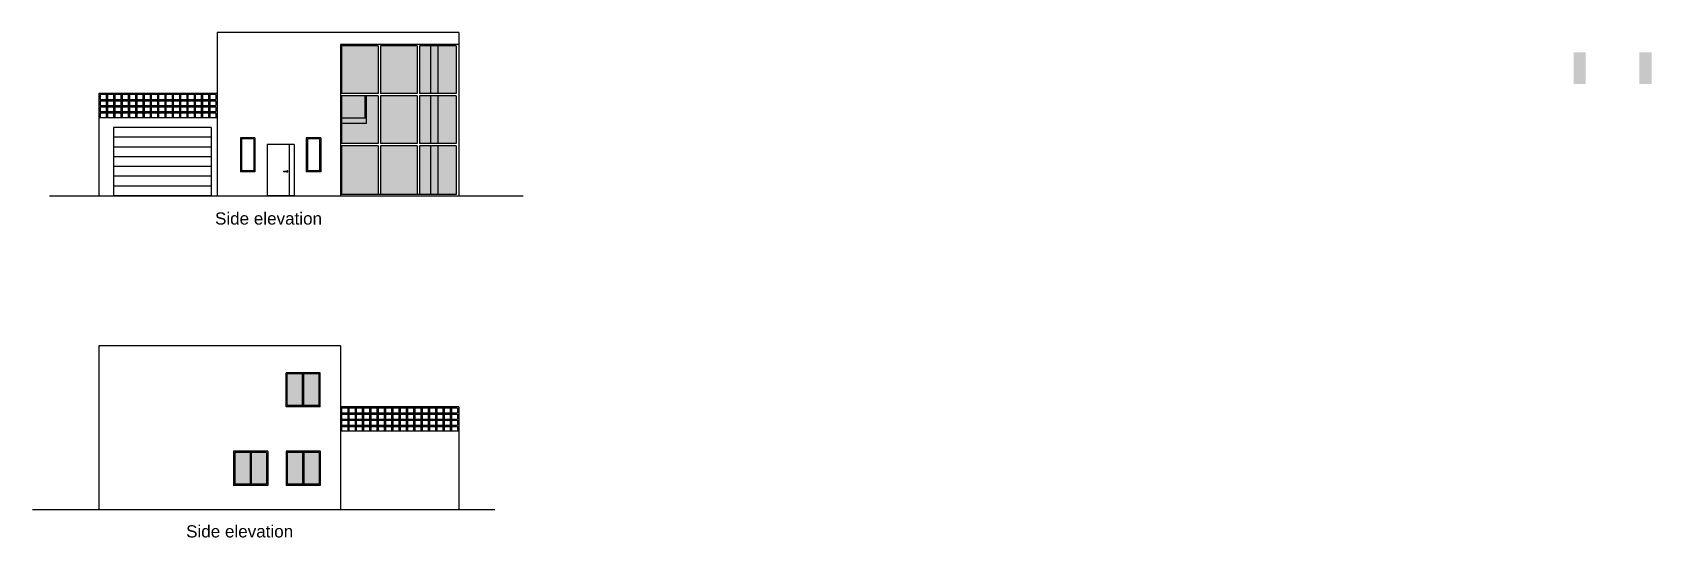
# Model space of a CAD drawing. Header units: millimetres. Extents: x 358 to 15620, y 1675 to 4228.
# Drawn here: x 8982 to 15620, y 1760 to 3831 of the extents above; entities that cross this region are included whole.
import ezdxf

# ---------------------------------------------------------------- set-up
doc = ezdxf.new("R2010")
doc.units = ezdxf.units.MM
doc.linetypes.add('ACAD_ISO02W100', pattern=[15, 12, -3])
for name, color, linetype in [('glass', 4, 'Continuous'), ('infissi', 8, 'Continuous'), ('linee a vista', 5, 'Continuous')]:
    doc.layers.add(name, color=color, linetype=linetype)
doc.styles.get("Standard").update_dxf_attribs({"font": 'arial.ttf'})

msp = doc.modelspace()

# ---------------------------------------------------------------- hatches: boundary and pattern name
at = {"layer": 'glass', "transparency": 33554470}
h = msp.add_hatch(color=256, dxfattribs=at)
h.dxf.hatch_style = 1
h.paths.add_polyline_path([(9874.6, 2108.7), (9812.1, 2108.7), (9812.1, 1978.7), (9874.6, 1978.7)])
h.paths.add_polyline_path([(9942.1, 2108.7), (9879.6, 2108.7), (9879.6, 1978.7), (9942.1, 1978.7)])
h.paths.add_polyline_path([(10089.7, 2108.7), (10027.2, 2108.7), (10027.2, 1978.7), (10089.7, 1978.7)])
h.paths.add_polyline_path([(10157.2, 2108.7), (10094.7, 2108.7), (10094.7, 1978.7), (10157.2, 1978.7)])
h.paths.add_polyline_path([(10089.7, 2430.7), (10027.2, 2430.7), (10027.2, 2300.7), (10089.7, 2300.7)])
h.paths.add_polyline_path([(10157.2, 2430.7), (10094.7, 2430.7), (10094.7, 2300.7), (10157.2, 2300.7)])
h.paths.add_polyline_path([(15620.4, 3749.7), (15570.4, 3749.7), (15570.4, 3619.7), (15620.4, 3619.7)])
h.paths.add_polyline_path([(15350.4, 3749.7), (15300.4, 3749.7), (15300.4, 3619.7), (15350.4, 3619.7)])
h = msp.add_hatch(color=256, dxfattribs=at)
h.dxf.hatch_style = 1
h.paths.add_polyline_path([(10399.7, 3776), (10249.8, 3776), (10249.8, 3581), (10399.7, 3581)])
h.paths.add_polyline_path([(10344.8, 3571), (10249.8, 3571), (10249.8, 3481), (10344.8, 3481)])
h.paths.add_polyline_path([(10399.7, 3571), (10349.8, 3571), (10349.8, 3481), (10349.8, 3457), (10249.8, 3457), (10249.8, 3376), (10399.7, 3376)])
h.paths.add_polyline_path([(10349.8, 3481), (10249.8, 3481), (10249.8, 3457), (10349.8, 3457)], flags=17)
h.paths.add_polyline_path([(10349.8, 3571), (10344.8, 3571), (10344.8, 3481), (10349.8, 3481)], flags=17)
h.paths.add_polyline_path([(10559.7, 3776), (10409.7, 3776), (10409.7, 3581), (10559.7, 3581)])
h.paths.add_polyline_path([(10559.7, 3571), (10409.7, 3571), (10409.7, 3376), (10559.7, 3376)])
h.paths.add_polyline_path([(10614.2, 3571), (10569.7, 3571), (10569.7, 3376), (10614.2, 3376)])
h.paths.add_polyline_path([(10614.2, 3776), (10569.7, 3776), (10569.7, 3581), (10614.2, 3581)])
h.paths.add_polyline_path([(10644.2, 3776), (10614.2, 3776), (10614.2, 3581), (10644.2, 3581)])
h.paths.add_polyline_path([(10644.2, 3571), (10614.2, 3571), (10614.2, 3376), (10644.2, 3376)])
h.paths.add_polyline_path([(10719.7, 3776), (10644.2, 3776), (10644.2, 3581), (10719.7, 3581)])
h.paths.add_polyline_path([(10719.7, 3571), (10644.2, 3571), (10644.2, 3376), (10719.7, 3376)])
h.paths.add_polyline_path([(10719.7, 3366), (10644.2, 3366), (10644.2, 3166), (10719.7, 3166)])
h.paths.add_polyline_path([(10644.2, 3366), (10614.2, 3366), (10614.2, 3166), (10644.2, 3166)])
h.paths.add_polyline_path([(10614.2, 3366), (10569.7, 3366), (10569.7, 3166), (10614.2, 3166)])
h.paths.add_polyline_path([(10559.7, 3366), (10409.7, 3366), (10409.7, 3166), (10559.7, 3166)])
h.paths.add_polyline_path([(10399.7, 3366), (10249.8, 3366), (10249.8, 3166), (10399.7, 3166)])

# ---------------------------------------------------------------- linework, layer by layer
for p, q in [((10993.5, 3159), (9052.6, 3159)), ((10877.9, 1873.7), (8982.1, 1873.7))]:
    msp.add_line(p, q)
at = {"layer": 'infissi'}
for p, q in [((9314.7, 3441), (9314.7, 3161)), ((9714.7, 3441), (9314.7, 3441)), ((9714.7, 3401), (9314.7, 3401)), ((9714.7, 3441), (9714.7, 3161)), ((9834.7, 3399), (9834.7, 3259)), ((9894.7, 3399), (9834.7, 3399)), ((9889.7, 3394), (9839.7, 3394)), ((9839.7, 3394), (9839.7, 3264)), ((9889.7, 3394), (9889.7, 3264)), ((9894.7, 3399), (9894.7, 3259)), ((10104.7, 3399), (10104.7, 3259)), ((10164.7, 3399), (10104.7, 3399)), ((10109.7, 3394), (10109.7, 3264)), ((10159.7, 3394), (10109.7, 3394)), ((10159.7, 3394), (10159.7, 3264)), ((10164.7, 3399), (10164.7, 3259)), ((9714.7, 3361), (9314.7, 3361)), ((9714.7, 3321), (9314.7, 3321)), ((9944.7, 3371), (9944.7, 3161)), ((10054.7, 3371), (9944.7, 3371)), ((10034.7, 3371), (10034.7, 3161)), ((10054.7, 3371), (10054.7, 3161)), ((9714.7, 3281), (9314.7, 3281)), ((9894.7, 3259), (9834.7, 3259)), ((9889.7, 3264), (9839.7, 3264)), ((10013.4, 3259.7), (10013.4, 3262.2)), ((10013.4, 3262.2), (10028.4, 3262.2)), ((10028.4, 3259.7), (10013.4, 3259.7)), ((10028.4, 3262.2), (10028.4, 3259.7)), ((10164.7, 3259), (10104.7, 3259)), ((10159.7, 3264), (10109.7, 3264)), ((9714.7, 3241), (9314.7, 3241)), ((9714.7, 3201), (9314.7, 3201)), ((9714.7, 3161), (9314.7, 3161)), ((10054.7, 3161), (9944.7, 3161)), ((10162.2, 2435.7), (10022.2, 2435.7)), ((10022.2, 2295.7), (10022.2, 2435.7)), ((10027.2, 2300.7), (10027.2, 2430.7)), ((10089.7, 2430.7), (10027.2, 2430.7)), ((10089.7, 2300.7), (10089.7, 2430.7)), ((10092.2, 2295.7), (10092.2, 2435.7)), ((10157.2, 2430.7), (10094.7, 2430.7)), ((10094.7, 2300.7), (10094.7, 2430.7)), ((10157.2, 2300.7), (10157.2, 2430.7)), ((10162.2, 2295.7), (10162.2, 2435.7)), ((10162.2, 2295.7), (10022.2, 2295.7)), ((10089.7, 2300.7), (10027.2, 2300.7)), ((10157.2, 2300.7), (10094.7, 2300.7)), ((9807.1, 2113.7), (9807.1, 1973.7)), ((9947.1, 2113.7), (9807.1, 2113.7)), ((9812.1, 2108.7), (9812.1, 1978.7)), ((9874.6, 2108.7), (9812.1, 2108.7)), ((9874.6, 2108.7), (9874.6, 1978.7)), ((9877.1, 2113.7), (9877.1, 1973.7)), ((9877.1, 2113.7), (9877.1, 1973.7)), ((9942.1, 2108.7), (9879.6, 2108.7)), ((9879.6, 2108.7), (9879.6, 1978.7)), ((9942.1, 2108.7), (9942.1, 1978.7)), ((9947.1, 2113.7), (9947.1, 1973.7)), ((10022.2, 2113.7), (10022.2, 1973.7)), ((10162.2, 2113.7), (10022.2, 2113.7)), ((10027.2, 2108.7), (10027.2, 1978.7)), ((10089.7, 2108.7), (10027.2, 2108.7)), ((10089.7, 2108.7), (10089.7, 1978.7)), ((10092.2, 2113.7), (10092.2, 1973.7)), ((10157.2, 2108.7), (10094.7, 2108.7)), ((10094.7, 2108.7), (10094.7, 1978.7)), ((10157.2, 2108.7), (10157.2, 1978.7)), ((10162.2, 2113.7), (10162.2, 1973.7)), ((9947.1, 1973.7), (9807.1, 1973.7)), ((9874.6, 1978.7), (9812.1, 1978.7)), ((9942.1, 1978.7), (9879.6, 1978.7)), ((10162.2, 1973.7), (10022.2, 1973.7)), ((10089.7, 1978.7), (10027.2, 1978.7)), ((10157.2, 1978.7), (10094.7, 1978.7))]:
    msp.add_line(p, q, dxfattribs=at)
msp.add_arc((10027.4, 3261), 2, 218.68219, 141.31781, dxfattribs=at)
at = {"layer": 'linee a vista'}
for p, q in [((10729.7, 3831), (9739.7, 3831)), ((9739.7, 3831), (9739.7, 3159)), ((10729.7, 3831), (10729.7, 3159)), ((10244.8, 3781), (10244.8, 3159)), ((10729.7, 3781), (10244.8, 3781)), ((10249.8, 3776), (10249.8, 3581)), ((10399.7, 3776), (10249.8, 3776)), ((10399.7, 3776), (10399.7, 3581)), ((10409.7, 3776), (10409.7, 3581)), ((10559.7, 3776), (10409.7, 3776)), ((10559.7, 3776), (10559.7, 3581)), ((10719.7, 3776), (10569.7, 3776)), ((10569.7, 3776), (10569.7, 3581)), ((10614.2, 3776), (10614.2, 3581)), ((10644.2, 3776), (10644.2, 3581)), ((10719.7, 3776), (10719.7, 3581)), ((9254.7, 3581), (9254.7, 3159)), ((9739.7, 3581), (9254.7, 3581)), ((9734.7, 3576), (9259.7, 3576)), ((9259.7, 3576), (9259.7, 3556)), ((9259.7, 3556), (9734.7, 3556)), ((9259.7, 3551), (9734.7, 3551)), ((9259.7, 3551), (9259.7, 3531)), ((9259.7, 3531), (9734.7, 3531)), ((9259.7, 3526), (9734.7, 3526)), ((9259.7, 3526), (9259.7, 3506)), ((9284.7, 3576), (9284.7, 3556)), ((9284.7, 3551), (9284.7, 3531)), ((9284.7, 3526), (9284.7, 3506)), ((9289.7, 3576), (9289.7, 3556)), ((9289.7, 3551), (9289.7, 3531)), ((9289.7, 3526), (9289.7, 3506)), ((9314.7, 3576), (9314.7, 3556)), ((9314.7, 3551), (9314.7, 3531)), ((9314.7, 3526), (9314.7, 3506)), ((9319.7, 3576), (9319.7, 3556)), ((9319.7, 3551), (9319.7, 3531)), ((9319.7, 3526), (9319.7, 3506)), ((9344.7, 3576), (9344.7, 3556)), ((9344.7, 3551), (9344.7, 3531)), ((9344.7, 3526), (9344.7, 3506)), ((9349.7, 3576), (9349.7, 3556)), ((9349.7, 3551), (9349.7, 3531)), ((9349.7, 3526), (9349.7, 3506)), ((9374.7, 3576), (9374.7, 3556)), ((9374.7, 3551), (9374.7, 3531)), ((9374.7, 3526), (9374.7, 3506)), ((9379.7, 3576), (9379.7, 3556)), ((9379.7, 3551), (9379.7, 3531)), ((9379.7, 3526), (9379.7, 3506)), ((9404.7, 3576), (9404.7, 3556)), ((9404.7, 3551), (9404.7, 3531)), ((9404.7, 3526), (9404.7, 3506)), ((9409.7, 3576), (9409.7, 3556)), ((9409.7, 3551), (9409.7, 3531)), ((9409.7, 3526), (9409.7, 3506)), ((9434.7, 3576), (9434.7, 3556)), ((9434.7, 3551), (9434.7, 3531)), ((9434.7, 3526), (9434.7, 3506)), ((9439.7, 3576), (9439.7, 3556)), ((9439.7, 3551), (9439.7, 3531)), ((9439.7, 3526), (9439.7, 3506)), ((9464.7, 3576), (9464.7, 3556)), ((9464.7, 3551), (9464.7, 3531)), ((9464.7, 3526), (9464.7, 3506)), ((9469.7, 3576), (9469.7, 3556)), ((9469.7, 3551), (9469.7, 3531)), ((9469.7, 3526), (9469.7, 3506)), ((9494.7, 3576), (9494.7, 3556)), ((9494.7, 3551), (9494.7, 3531)), ((9494.7, 3526), (9494.7, 3506)), ((9499.7, 3576), (9499.7, 3556)), ((9499.7, 3551), (9499.7, 3531)), ((9499.7, 3526), (9499.7, 3506)), ((9524.7, 3576), (9524.7, 3556)), ((9524.7, 3551), (9524.7, 3531)), ((9524.7, 3526), (9524.7, 3506)), ((9529.7, 3576), (9529.7, 3556)), ((9529.7, 3551), (9529.7, 3531)), ((9529.7, 3526), (9529.7, 3506)), ((9554.7, 3576), (9554.7, 3556)), ((9554.7, 3551), (9554.7, 3531)), ((9554.7, 3526), (9554.7, 3506)), ((9559.7, 3576), (9559.7, 3556)), ((9559.7, 3551), (9559.7, 3531)), ((9559.7, 3526), (9559.7, 3506)), ((9584.7, 3576), (9584.7, 3556)), ((9584.7, 3551), (9584.7, 3531)), ((9584.7, 3526), (9584.7, 3506)), ((9589.7, 3576), (9589.7, 3556)), ((9589.7, 3551), (9589.7, 3531)), ((9589.7, 3526), (9589.7, 3506)), ((9614.7, 3576), (9614.7, 3556)), ((9614.7, 3551), (9614.7, 3531)), ((9614.7, 3526), (9614.7, 3506)), ((9619.7, 3576), (9619.7, 3556)), ((9619.7, 3551), (9619.7, 3531)), ((9619.7, 3526), (9619.7, 3506)), ((9644.7, 3576), (9644.7, 3556)), ((9644.7, 3551), (9644.7, 3531)), ((9644.7, 3526), (9644.7, 3506)), ((9649.7, 3576), (9649.7, 3556)), ((9649.7, 3551), (9649.7, 3531)), ((9649.7, 3526), (9649.7, 3506)), ((9674.7, 3576), (9674.7, 3556)), ((9674.7, 3551), (9674.7, 3531)), ((9674.7, 3526), (9674.7, 3506)), ((9679.7, 3576), (9679.7, 3556)), ((9679.7, 3551), (9679.7, 3531)), ((9679.7, 3526), (9679.7, 3506)), ((9704.7, 3576), (9704.7, 3556)), ((9704.7, 3551), (9704.7, 3531)), ((9704.7, 3526), (9704.7, 3506)), ((9709.7, 3576), (9709.7, 3556)), ((9709.7, 3551), (9709.7, 3531)), ((9709.7, 3526), (9709.7, 3506)), ((9734.7, 3576), (9734.7, 3556)), ((9734.7, 3551), (9734.7, 3531)), ((9734.7, 3526), (9734.7, 3506)), ((10399.7, 3581), (10249.8, 3581)), ((10399.7, 3571), (10249.8, 3571)), ((10249.8, 3571), (10249.8, 3376)), ((10344.8, 3571), (10344.8, 3481)), ((10349.8, 3571), (10349.8, 3481)), ((10399.7, 3571), (10399.7, 3376)), ((10559.7, 3581), (10409.7, 3581)), ((10559.7, 3571), (10409.7, 3571)), ((10409.7, 3571), (10409.7, 3376)), ((10559.7, 3571), (10559.7, 3376)), ((10719.7, 3581), (10569.7, 3581)), ((10719.7, 3571), (10569.7, 3571)), ((10569.7, 3571), (10569.7, 3376)), ((10614.2, 3571), (10614.2, 3376)), ((10644.2, 3571), (10644.2, 3376)), ((10719.7, 3571), (10719.7, 3376)), ((9739.7, 3481), (9254.7, 3481)), ((9259.7, 3506), (9734.7, 3506)), ((9259.7, 3501), (9734.7, 3501)), ((9259.7, 3501), (9259.7, 3481)), ((9284.7, 3501), (9284.7, 3481)), ((9289.7, 3501), (9289.7, 3481)), ((9314.7, 3501), (9314.7, 3481)), ((9319.7, 3501), (9319.7, 3481)), ((9344.7, 3501), (9344.7, 3481)), ((9349.7, 3501), (9349.7, 3481)), ((9374.7, 3501), (9374.7, 3481)), ((9379.7, 3501), (9379.7, 3481)), ((9404.7, 3501), (9404.7, 3481)), ((9409.7, 3501), (9409.7, 3481)), ((9434.7, 3501), (9434.7, 3481)), ((9439.7, 3501), (9439.7, 3481)), ((9464.7, 3501), (9464.7, 3481)), ((9469.7, 3501), (9469.7, 3481)), ((9494.7, 3501), (9494.7, 3481)), ((9499.7, 3501), (9499.7, 3481)), ((9524.7, 3501), (9524.7, 3481)), ((9529.7, 3501), (9529.7, 3481)), ((9554.7, 3501), (9554.7, 3481)), ((9559.7, 3501), (9559.7, 3481)), ((9584.7, 3501), (9584.7, 3481)), ((9589.7, 3501), (9589.7, 3481)), ((9614.7, 3501), (9614.7, 3481)), ((9619.7, 3501), (9619.7, 3481)), ((9644.7, 3501), (9644.7, 3481)), ((9649.7, 3501), (9649.7, 3481)), ((9674.7, 3501), (9674.7, 3481)), ((9679.7, 3501), (9679.7, 3481)), ((9704.7, 3501), (9704.7, 3481)), ((9709.7, 3501), (9709.7, 3481)), ((9734.7, 3501), (9734.7, 3481)), ((10249.8, 3481), (10349.8, 3481)), ((10349.8, 3457), (10249.8, 3457)), ((10349.8, 3481), (10349.8, 3457)), ((10399.7, 3376), (10249.8, 3376)), ((10399.7, 3366), (10249.8, 3366)), ((10249.8, 3366), (10249.8, 3166)), ((10399.7, 3366), (10399.7, 3166)), ((10559.7, 3376), (10409.7, 3376)), ((10559.7, 3366), (10409.7, 3366)), ((10409.7, 3366), (10409.7, 3166)), ((10559.7, 3366), (10559.7, 3166)), ((10719.7, 3376), (10569.7, 3376)), ((10719.7, 3366), (10569.7, 3366)), ((10569.7, 3366), (10569.7, 3166)), ((10614.2, 3366), (10614.2, 3166)), ((10644.2, 3366), (10644.2, 3166)), ((10719.7, 3366), (10719.7, 3166)), ((10719.7, 3166), (10249.8, 3166)), ((9254.7, 2545.7), (9254.7, 1873.7)), ((10244.7, 2545.7), (9254.7, 2545.7)), ((10244.7, 2545.7), (10244.7, 1873.7)), ((10729.7, 2295.7), (10244.7, 2295.7)), ((10724.7, 2290.7), (10249.7, 2290.7)), ((10249.7, 2290.7), (10249.7, 2270.7)), ((10249.7, 2270.7), (10724.7, 2270.7)), ((10249.7, 2265.7), (10249.7, 2245.7)), ((10249.7, 2265.7), (10724.7, 2265.7)), ((10274.7, 2290.7), (10274.7, 2270.7)), ((10274.7, 2265.7), (10274.7, 2245.7)), ((10279.7, 2290.7), (10279.7, 2270.7)), ((10279.7, 2265.7), (10279.7, 2245.7)), ((10304.7, 2290.7), (10304.7, 2270.7)), ((10304.7, 2265.7), (10304.7, 2245.7)), ((10309.7, 2290.7), (10309.7, 2270.7)), ((10309.7, 2265.7), (10309.7, 2245.7)), ((10334.7, 2290.7), (10334.7, 2270.7)), ((10334.7, 2265.7), (10334.7, 2245.7)), ((10339.7, 2290.7), (10339.7, 2270.7)), ((10339.7, 2265.7), (10339.7, 2245.7)), ((10364.7, 2290.7), (10364.7, 2270.7)), ((10364.7, 2265.7), (10364.7, 2245.7)), ((10369.7, 2290.7), (10369.7, 2270.7)), ((10369.7, 2265.7), (10369.7, 2245.7)), ((10394.7, 2290.7), (10394.7, 2270.7)), ((10394.7, 2265.7), (10394.7, 2245.7)), ((10399.7, 2290.7), (10399.7, 2270.7)), ((10399.7, 2265.7), (10399.7, 2245.7)), ((10424.7, 2290.7), (10424.7, 2270.7)), ((10424.7, 2265.7), (10424.7, 2245.7)), ((10429.7, 2290.7), (10429.7, 2270.7)), ((10429.7, 2265.7), (10429.7, 2245.7)), ((10454.7, 2290.7), (10454.7, 2270.7)), ((10454.7, 2265.7), (10454.7, 2245.7)), ((10459.7, 2290.7), (10459.7, 2270.7)), ((10459.7, 2265.7), (10459.7, 2245.7)), ((10484.7, 2290.7), (10484.7, 2270.7)), ((10484.7, 2265.7), (10484.7, 2245.7)), ((10489.7, 2290.7), (10489.7, 2270.7)), ((10489.7, 2265.7), (10489.7, 2245.7)), ((10514.7, 2290.7), (10514.7, 2270.7)), ((10514.7, 2265.7), (10514.7, 2245.7)), ((10519.7, 2290.7), (10519.7, 2270.7)), ((10519.7, 2265.7), (10519.7, 2245.7)), ((10544.7, 2290.7), (10544.7, 2270.7)), ((10544.7, 2265.7), (10544.7, 2245.7)), ((10549.7, 2290.7), (10549.7, 2270.7)), ((10549.7, 2265.7), (10549.7, 2245.7)), ((10574.7, 2290.7), (10574.7, 2270.7)), ((10574.7, 2265.7), (10574.7, 2245.7)), ((10579.7, 2290.7), (10579.7, 2270.7)), ((10579.7, 2265.7), (10579.7, 2245.7)), ((10604.7, 2290.7), (10604.7, 2270.7)), ((10604.7, 2265.7), (10604.7, 2245.7)), ((10609.7, 2290.7), (10609.7, 2270.7)), ((10609.7, 2265.7), (10609.7, 2245.7)), ((10634.7, 2290.7), (10634.7, 2270.7)), ((10634.7, 2265.7), (10634.7, 2245.7)), ((10639.7, 2290.7), (10639.7, 2270.7)), ((10639.7, 2265.7), (10639.7, 2245.7)), ((10664.7, 2290.7), (10664.7, 2270.7)), ((10664.7, 2265.7), (10664.7, 2245.7)), ((10669.7, 2290.7), (10669.7, 2270.7)), ((10669.7, 2265.7), (10669.7, 2245.7)), ((10694.7, 2290.7), (10694.7, 2270.7)), ((10694.7, 2265.7), (10694.7, 2245.7)), ((10699.7, 2290.7), (10699.7, 2270.7)), ((10699.7, 2265.7), (10699.7, 2245.7)), ((10724.7, 2290.7), (10724.7, 2270.7)), ((10724.7, 2265.7), (10724.7, 2245.7)), ((10729.7, 2295.7), (10729.7, 1873.7)), ((10729.7, 2195.7), (10244.7, 2195.7)), ((10249.7, 2245.7), (10724.7, 2245.7)), ((10249.7, 2240.7), (10249.7, 2220.7)), ((10249.7, 2240.7), (10724.7, 2240.7)), ((10249.7, 2220.7), (10724.7, 2220.7)), ((10249.7, 2215.7), (10249.7, 2195.7)), ((10249.7, 2215.7), (10724.7, 2215.7)), ((10274.7, 2240.7), (10274.7, 2220.7)), ((10274.7, 2215.7), (10274.7, 2195.7)), ((10279.7, 2240.7), (10279.7, 2220.7)), ((10279.7, 2215.7), (10279.7, 2195.7)), ((10304.7, 2240.7), (10304.7, 2220.7)), ((10304.7, 2215.7), (10304.7, 2195.7)), ((10309.7, 2240.7), (10309.7, 2220.7)), ((10309.7, 2215.7), (10309.7, 2195.7)), ((10334.7, 2240.7), (10334.7, 2220.7)), ((10334.7, 2215.7), (10334.7, 2195.7)), ((10339.7, 2240.7), (10339.7, 2220.7)), ((10339.7, 2215.7), (10339.7, 2195.7)), ((10364.7, 2240.7), (10364.7, 2220.7)), ((10364.7, 2215.7), (10364.7, 2195.7)), ((10369.7, 2240.7), (10369.7, 2220.7)), ((10369.7, 2215.7), (10369.7, 2195.7)), ((10394.7, 2240.7), (10394.7, 2220.7)), ((10394.7, 2215.7), (10394.7, 2195.7)), ((10399.7, 2240.7), (10399.7, 2220.7)), ((10399.7, 2215.7), (10399.7, 2195.7)), ((10424.7, 2240.7), (10424.7, 2220.7)), ((10424.7, 2215.7), (10424.7, 2195.7)), ((10429.7, 2240.7), (10429.7, 2220.7)), ((10429.7, 2215.7), (10429.7, 2195.7)), ((10454.7, 2240.7), (10454.7, 2220.7)), ((10454.7, 2215.7), (10454.7, 2195.7)), ((10459.7, 2240.7), (10459.7, 2220.7)), ((10459.7, 2215.7), (10459.7, 2195.7)), ((10484.7, 2240.7), (10484.7, 2220.7)), ((10484.7, 2215.7), (10484.7, 2195.7)), ((10489.7, 2240.7), (10489.7, 2220.7)), ((10489.7, 2215.7), (10489.7, 2195.7)), ((10514.7, 2240.7), (10514.7, 2220.7)), ((10514.7, 2215.7), (10514.7, 2195.7)), ((10519.7, 2240.7), (10519.7, 2220.7)), ((10519.7, 2215.7), (10519.7, 2195.7)), ((10544.7, 2240.7), (10544.7, 2220.7)), ((10544.7, 2215.7), (10544.7, 2195.7)), ((10549.7, 2240.7), (10549.7, 2220.7)), ((10549.7, 2215.7), (10549.7, 2195.7)), ((10574.7, 2240.7), (10574.7, 2220.7)), ((10574.7, 2215.7), (10574.7, 2195.7)), ((10579.7, 2240.7), (10579.7, 2220.7)), ((10579.7, 2215.7), (10579.7, 2195.7)), ((10604.7, 2240.7), (10604.7, 2220.7)), ((10604.7, 2215.7), (10604.7, 2195.7)), ((10609.7, 2240.7), (10609.7, 2220.7)), ((10609.7, 2215.7), (10609.7, 2195.7)), ((10634.7, 2240.7), (10634.7, 2220.7)), ((10634.7, 2215.7), (10634.7, 2195.7)), ((10639.7, 2240.7), (10639.7, 2220.7)), ((10639.7, 2215.7), (10639.7, 2195.7)), ((10664.7, 2240.7), (10664.7, 2220.7)), ((10664.7, 2215.7), (10664.7, 2195.7)), ((10669.7, 2240.7), (10669.7, 2220.7)), ((10669.7, 2215.7), (10669.7, 2195.7)), ((10694.7, 2240.7), (10694.7, 2220.7)), ((10694.7, 2215.7), (10694.7, 2195.7)), ((10699.7, 2240.7), (10699.7, 2220.7)), ((10699.7, 2215.7), (10699.7, 2195.7)), ((10724.7, 2240.7), (10724.7, 2220.7)), ((10724.7, 2215.7), (10724.7, 2195.7))]:
    msp.add_line(p, q, dxfattribs=at)

# ---------------------------------------------------------------- texts
at = {"layer": 'linee a vista', "color": 3, "linetype": 'ACAD_ISO02W100', "lineweight": 0, "char_height": 50, "attachment_point": 1}
for insert in [(9730.8, 3093), (9612.4, 1810.3)]:
    msp.add_mtext_dynamic_manual_height_columns('Side elevation', width=567.984, gutter_width=12.5, heights=[0], dxfattribs=dict(at, insert=insert))

doc.saveas('drawing.dxf')
